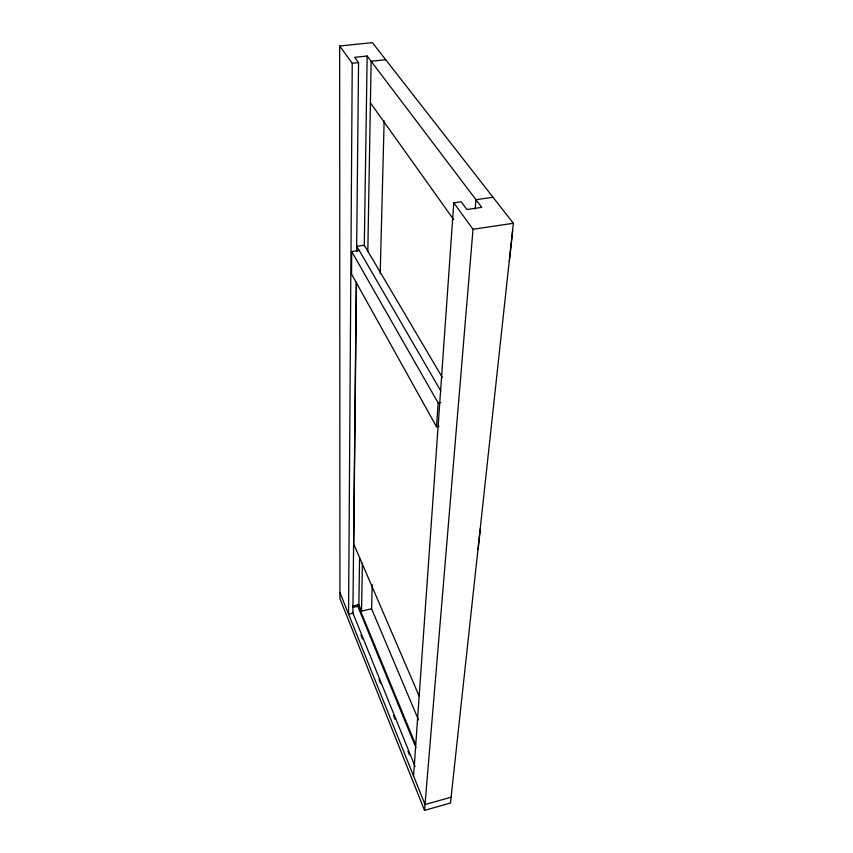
<?xml version="1.0" encoding="UTF-8"?>
<svg xmlns="http://www.w3.org/2000/svg" width="853" height="853" viewBox="0 0 853 853"><rect width="100%" height="100%" fill="white"/><g stroke="black" fill="none" stroke-linecap="round" stroke-linejoin="round"><path stroke-width="1.28" d="M339.665 45.998L339.931 598.635L424.527 810.35L450.469 803.046L513.335 223.283L372.398 42.65L339.665 45.998L352.236 63.271L348.557 614.128L352.897 613.115L356.298 282.012M359.23 250.419L351.703 251.55L351.543 274.08L436.523 426.788L438.954 426.319M356.618 251.422L358.559 62.6L354.677 57.343L367.163 56.021L481.774 207.375L466.9 209.507L461.196 201.777L453.785 202.833L413.566 776.017M356.447 283.505L353.739 543.979L419.239 696.272M356.778 251.603L356.831 246.293L364.306 245.184L442.387 377.602M415.965 747.718L357.759 606.291L357.78 604.287L415.603 744.52M372.207 584.849L371.599 608.786L361.544 611.111L358.868 604.628L359.571 558.022M364.284 246.432L367.163 56.021M361.544 611.111L362.386 563.183M367.814 251.646L371.13 61.267L385.716 59.71M380.203 273.76L384.138 120.859M436.523 426.788L438.165 402.989L351.703 251.55M424.527 810.35L473.02 229.265L453.785 202.833M475.174 208.985L475.953 199.687L493.034 197.267M478.138 549.119L480.367 528.647M509.369 261.381L512.728 230.449M451.098 797.224L425.018 804.528L339.931 592.643M352.715 606.035L358.868 604.628M352.598 607.475L357.759 606.291M438.165 402.989L440.638 402.52M473.02 229.265L513.335 223.283M352.236 63.271L358.559 62.6M370.405 102.84L453.625 219.541M356.831 246.293L440.798 390.994M371.407 608.349L418.503 719.953M352.545 612.241L415.091 766.538M361.011 635.218L362.504 638.929M378.988 679.649L380.491 683.349M393.478 715.443L394.971 719.143M407.958 751.226L409.451 754.926"/></g></svg>
